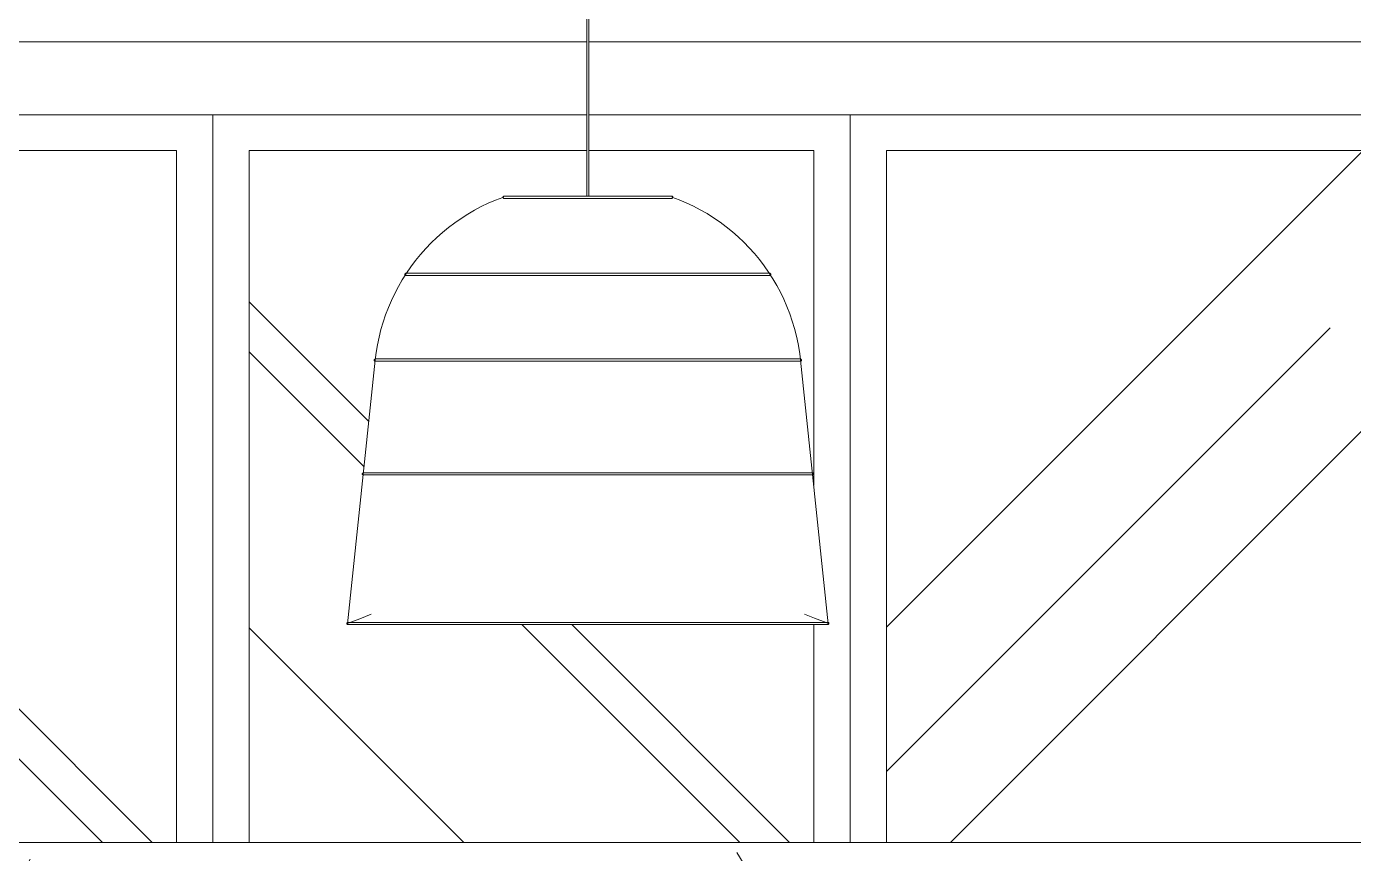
# Model space of a CAD drawing. Header units: millimetres. Extents: x -23755 to 62003, y -3000 to 6760.
# Drawn here: x 7153 to 8974, y 1285 to 2420 of the extents above; entities that cross this region are included whole.
import ezdxf

# ---------------------------------------------------------------- set-up
doc = ezdxf.new("R2010")
doc.units = ezdxf.units.MM
for name, color, linetype, lineweight in [('A-DOOR', 31, 'Continuous', 9), ('E-LITE-EQPM', 33, 'Continuous', 9), ('Q-CASE', 31, 'Continuous', 9)]:
    doc.layers.add(name, color=color, linetype=linetype, lineweight=lineweight)

# ---------------------------------------------------------------- blocks, each defined once
blk = doc.blocks.new('Porta correr 4 folhas - 350 x 210-3791413-B')
at = {"layer": 'A-DOOR'}
h = blk.add_hatch(dxfattribs=at)
h.set_pattern_fill('FP_13', color=256, style=0, pattern_type=2)
h.set_pattern_definition([(135, (-6127.1, 200), (-969.87, 2586.3), [17145, -2286, 5715, -1143]), (135, (-7647.3, 771.5), (1883.2, 266.7), [3429, -377.2, 6858, -857.25]), (135, (-6698.6, 1171.55), (-3661.25, 4744.27), [9144, -1600.2, 4572, -1143])])
h.paths.add_polyline_path([(-5739.6, 1300), (-5739.6, 2250), (-6514.6, 2250), (-6514.6, 1300), (-5934.4, 1300)])
h = blk.add_hatch(dxfattribs=at)
h.set_pattern_fill('FP_12', color=256, style=0, pattern_type=2)
h.set_pattern_definition([(135, (-5252.1, 200), (-969.87, 2586.3), [17145, -2286, 5715, -1143]), (135, (-6772.3, 771.5), (1883.2, 266.7), [3429, -377.2, 6858, -857.25]), (135, (-5823.6, 1171.55), (-3661.25, 4744.27), [9144, -1600.2, 4572, -1143])])
h.paths.add_polyline_path([(-5248.6, 2187.2), (-5248.6, 2187.2), (-5248.6, 2188.9)])
h.paths.add_polyline_path([(-5580.2, 1300), (-4864.6, 1300), (-4864.6, 1599.3), (-4884.1, 1599.4), (-4902.8, 1599.4), (-4920.4, 1599.4), (-4957.3, 1599.2), (-5174.7, 1599.2), (-5504.1, 1599.7), (-5504.8, 1599.9), (-5505.6, 1600.7), (-5504.4, 1602.2), (-5483.4, 1805), (-5484.4, 1806), (-5482.8, 1807.5), (-5466.9, 1961.1), (-5468, 1962.2), (-5466.5, 1963), (-5466.3, 1963.4), (-5455.9, 2013), (-5436.8, 2059), (-5424.5, 2078.7), (-5425.7, 2079.9), (-5424.2, 2080.8), (-5423.7, 2081.1), (-5423.1, 2081.1), (-5422.3, 2081.4), (-5410, 2100.2), (-5374.4, 2137), (-5333.5, 2165.8), (-5291, 2186), (-5289.5, 2187.1), (-5281, 2187.1), (-5176.1, 2187.2), (-5176.1, 2250), (-5639.6, 2250), (-5639.6, 1300)])
h.paths.add_polyline_path([(-5059.4, 2187.2), (-5059.7, 2186.2), (-5059.4, 2187.1)])
h.paths.add_polyline_path([(-4865.9, 1807.4), (-4866.3, 1806), (-4865.9, 1806.8)])
h.paths.add_polyline_path([(-4864.6, 1790.3), (-4864.6, 2250), (-5173.1, 2250), (-5173.1, 2187.1), (-5070.5, 2187.1), (-5059.3, 2187.1), (-5057.7, 2185.2), (-5013, 2164.4), (-4972.6, 2135.2), (-4938.3, 2099), (-4926.3, 2081.4), (-4925.6, 2081.1), (-4924.5, 2081), (-4924.6, 2079.2), (-4924.5, 2078.9), (-4925.1, 2078.7), (-4910.8, 2055.9), (-4892.5, 2010.8), (-4882.4, 1963.3), (-4882.3, 1963.2), (-4881.5, 1961.9), (-4882.5, 1960.7), (-4865.9, 1807.4), (-4864.8, 1806), (-4866.1, 1804.5), (-4864.8, 1792.3)])
h.paths.add_polyline_path([(-5424.3, 2078.5), (-5424.2, 2079.3), (-5424.3, 2078.7)])
h = blk.add_hatch(dxfattribs=at)
h.set_pattern_fill('FP_14', color=256, style=0, pattern_type=2)
h.set_pattern_definition([(45, (-4377.1, 200), (969.87, 2586.3), [17145, -2286, 5715, -1143]), (45, (-2857, 771.5), (-1883.2, 266.7), [3429, -377.2, 6858, -857.25]), (45, (-3805.6, 1171.55), (3661.25, 4744.27), [9144, -1600.2, 4572, -1143])])
h.paths.add_polyline_path([(-4517.4, 1300), (-3989.6, 1300), (-3989.6, 2250), (-4764.6, 2250), (-4764.6, 1300)])
for p, q in [((-5176.1, 2399), (-6663.6, 2399)), ((-3379.2, 2399), (-5173.2, 2399)), ((-6563.6, 2299), (-5176.1, 2299)), ((-5689.6, 1300), (-5689.6, 2299)), ((-5173.2, 2299), (-3379.2, 2299)), ((-4814.6, 2299), (-4814.6, 1300)), ((-4814.6, 1300), (-4814.6, 2299)), ((-6514.6, 2250), (-5739.6, 2250)), ((-5739.6, 1300), (-5739.6, 2250)), ((-5639.6, 2250), (-5639.6, 1300)), ((-5639.6, 2250), (-5176.1, 2250)), ((-5173.2, 2250), (-4864.6, 2250)), ((-4864.6, 1790.3), (-4864.6, 2250)), ((-4764.6, 2250), (-3989.6, 2250)), ((-4764.6, 2250), (-4764.6, 1300)), ((-4864.6, 1300), (-4864.6, 1599.3))]:
    blk.add_line(p, q, dxfattribs=at)
blk = doc.blocks.new('Blks_Coz_Bancada para Banquetas - Madeira-3512688-B')
at = {"layer": 'Q-CASE'}
h = blk.add_hatch(dxfattribs=at)
h.set_pattern_fill('FP_11', color=256, style=0, pattern_type=2)
h.set_pattern_definition([(0, (-627.43, 2115.08), (406.4, 101.6), [16.764, -288.036, 16.764, -288.036, -1625.6]), (0, (-627.43, 2115.08), (406.4, 101.6), [-609.6, 16.764, -592.836, 16.764, -288.036, -711.2]), (0, (-627.43, 2115.08), (406.4, 101.6), [-1524, 16.764, -186.436, 16.764, -491.236]), (120, (-475.03, 2165.88), (-291.1882, 301.1527), [16.764, -288.036, 16.764, -288.036, -1625.6]), (120, (-475.03, 2165.88), (-291.1882, 301.1527), [-609.6, 16.764, -592.836, 16.764, -288.036, -711.2]), (120, (-475.03, 2165.88), (-291.1882, 301.1527), [-1524, 16.764, -186.436, 16.764, -491.236]), (240, (-424.23, 2369.08), (-115.2118, -402.7527), [16.764, -288.036, 16.764, -288.036, -1625.6]), (240, (-424.23, 2369.08), (-115.2118, -402.7527), [-609.6, 16.764, -592.836, 16.764, -288.036, -711.2]), (240, (-424.23, 2369.08), (-115.2118, -402.7527), [-1524, 16.764, -186.436, 16.764, -491.236])])
h.paths.add_polyline_path([(-7042.4, 1260), (-7042.4, 1300), (-7064.6, 1300), (-7064.6, 1260), (-7054.6, 1260)])
h.paths.add_polyline_path([(-3564.6, 1260), (-3564.6, 1300), (-7006.8, 1299.4), (-7006.8, 1260), (-3808.9, 1260)])
at = {"layer": 'Q-CASE', "color": 55}
blk.add_line((-7006.8, 1300), (-3564.6, 1300), dxfattribs=at)
blk = doc.blocks.new('Blks_Ilum CB2_Pendente Nassa Basket - Único-3572160-B')
at = {"layer": 'E-LITE-EQPM'}
for p, q in [((-5176.1, 5135.7), (-5176.1, 2187.1)), ((-5173.1, 2187.1), (-5173.1, 5136.9)), ((-5272, 2187.2), (-5270.2, 2187.2)), ((-5466.6, 1962), (-5504.6, 1600)), ((-4844.6, 1600), (-4882.7, 1962)), ((-5504.6, 1600), (-5504.5, 1600)), ((-4845.4, 1600), (-4844.7, 1600))]:
    blk.add_line(p, q, dxfattribs=at)
at = {"layer": 'E-LITE-EQPM', "flags": 128}
for points in [[(-5291.3, 2185.7), (-5291.3, 2185.7), (-5291.3, 2185.8), (-5291.3, 2185.8), (-5291.3, 2185.9), (-5291.3, 2186), (-5291.3, 2186), (-5291.3, 2186.1), (-5291.3, 2186.1), (-5291.2, 2186.2), (-5291.2, 2186.2), (-5291.2, 2186.3), (-5291.2, 2186.4), (-5291.1, 2186.4), (-5291.1, 2186.5), (-5291.1, 2186.5), (-5291, 2186.6), (-5291, 2186.6), (-5291, 2186.6), (-5290.9, 2186.7), (-5290.9, 2186.7), (-5290.8, 2186.8), (-5290.8, 2186.8), (-5290.7, 2186.9), (-5290.7, 2186.9), (-5290.6, 2186.9), (-5290.6, 2187), (-5290.5, 2187), (-5290.5, 2187), (-5290.4, 2187), (-5290.4, 2187.1), (-5290.3, 2187.1), (-5290.3, 2187.1), (-5290.2, 2187.1), (-5290.1, 2187.1), (-5290.1, 2187.1), (-5290, 2187.1), (-5290, 2187.2), (-5289.9, 2187.2), (-5289.8, 2187.2), (-5289.8, 2187.2)], [(-5289.8, 2187.2), (-5289.7, 2187.2), (-5289.5, 2187.2), (-5289, 2187.2), (-5288.4, 2187.2), (-5287.5, 2187.2), (-5286.5, 2187.2), (-5285.3, 2187.2)], [(-5059.4, 2187.2), (-5059.5, 2187.2), (-5059.8, 2187.2), (-5060.2, 2187.2), (-5060.9, 2187.2), (-5061.7, 2187.2), (-5062.7, 2187.2), (-5063.9, 2187.2), (-5065.3, 2187.2), (-5066.8, 2187.2), (-5068.5, 2187.2), (-5070.4, 2187.2), (-5072.4, 2187.2), (-5074.6, 2187.2), (-5077, 2187.2), (-5079.5, 2187.2), (-5082.2, 2187.2), (-5085, 2187.2), (-5088, 2187.2), (-5091.1, 2187.2), (-5094.4, 2187.2), (-5097.7, 2187.2), (-5101.2, 2187.2), (-5104.8, 2187.2), (-5108.5, 2187.2), (-5112.4, 2187.2), (-5116.3, 2187.2), (-5120.3, 2187.2), (-5124.4, 2187.2), (-5128.6, 2187.2), (-5132.9, 2187.2), (-5137.2, 2187.2), (-5141.6, 2187.2), (-5146, 2187.2), (-5150.5, 2187.2), (-5155, 2187.2), (-5159.6, 2187.2), (-5164.2, 2187.2), (-5168.8, 2187.2), (-5173.4, 2187.2), (-5178, 2187.2), (-5182.6, 2187.2), (-5187.2, 2187.2), (-5191.7, 2187.2), (-5196.3, 2187.2), (-5200.8, 2187.2), (-5205.3, 2187.2), (-5209.7, 2187.2), (-5214, 2187.2), (-5218.3, 2187.2), (-5222.6, 2187.2), (-5226.7, 2187.2), (-5230.8, 2187.2), (-5234.8, 2187.2), (-5238.6, 2187.2), (-5242.4, 2187.2), (-5246.1, 2187.2), (-5249.6, 2187.2), (-5253.1, 2187.2), (-5256.4, 2187.2), (-5259.6, 2187.2), (-5262.6, 2187.2), (-5265.5, 2187.2), (-5268.3, 2187.2), (-5270.9, 2187.2), (-5273.3, 2187.2), (-5275.6, 2187.2), (-5277.8, 2187.2), (-5279.7, 2187.2), (-5281.5, 2187.2), (-5283.2, 2187.2), (-5284.6, 2187.2), (-5285.9, 2187.2), (-5287, 2187.2), (-5287.9, 2187.2), (-5288.7, 2187.2), (-5289.2, 2187.2), (-5289.6, 2187.2), (-5289.8, 2187.2), (-5289.8, 2187.2)], [(-5269.7, 2187.2), (-5267, 2187.2), (-5264.2, 2187.2), (-5261.3, 2187.2)], [(-5248.6, 2187.2), (-5248, 2187.2), (-5244.4, 2187.2), (-5240.7, 2187.2), (-5236.9, 2187.2), (-5234, 2187.2)], [(-5183.2, 2187.2), (-5180.5, 2187.2), (-5176.1, 2187.2)], [(-5173.2, 2187.2), (-5171.3, 2187.2), (-5166.7, 2187.2), (-5165.5, 2187.2)], [(-5063.9, 2187.2), (-5063.3, 2187.2), (-5062.2, 2187.2), (-5061.3, 2187.2), (-5060.6, 2187.2), (-5060, 2187.2), (-5059.6, 2187.2), (-5059.4, 2187.2), (-5059.4, 2187.2)], [(-5059.4, 2187.2), (-5059.4, 2187.2), (-5059.3, 2187.2), (-5059.2, 2187.2), (-5059.2, 2187.1), (-5059.1, 2187.1), (-5059.1, 2187.1), (-5059, 2187.1), (-5058.9, 2187.1), (-5058.9, 2187.1), (-5058.8, 2187), (-5058.8, 2187), (-5058.7, 2187), (-5058.7, 2187), (-5058.6, 2186.9), (-5058.6, 2186.9), (-5058.5, 2186.9), (-5058.5, 2186.8), (-5058.4, 2186.8), (-5058.4, 2186.7), (-5058.3, 2186.7), (-5058.3, 2186.7), (-5058.3, 2186.6), (-5058.2, 2186.6), (-5058.2, 2186.5), (-5058.1, 2186.5), (-5058.1, 2186.4), (-5058.1, 2186.4), (-5058.1, 2186.3), (-5058, 2186.3), (-5058, 2186.2), (-5058, 2186.1), (-5058, 2186.1), (-5058, 2186), (-5057.9, 2186), (-5057.9, 2185.9), (-5057.9, 2185.9), (-5057.9, 2185.8), (-5057.9, 2185.7), (-5057.9, 2185.7), (-5057.9, 2185.7)], [(-5466.6, 1962), (-5465.2, 1972.6), (-5463.5, 1983.2), (-5461.3, 1993.6), (-5458.7, 2004), (-5455.7, 2014.2), (-5452.3, 2024.4), (-5448.5, 2034.4), (-5444.3, 2044.2), (-5439.7, 2053.8), (-5434.7, 2063.3), (-5429.4, 2072.5), (-5423.6, 2081.6), (-5417.6, 2090.4), (-5411.1, 2098.9), (-5404.4, 2107.2), (-5397.3, 2115.2), (-5389.9, 2122.9), (-5382.2, 2130.3), (-5374.2, 2137.4), (-5365.9, 2144.2), (-5357.4, 2150.6), (-5348.6, 2156.7), (-5339.6, 2162.4), (-5330.4, 2167.8), (-5320.9, 2172.8), (-5311.3, 2177.4), (-5301.4, 2181.6), (-5291.5, 2185.4), (-5289.9, 2186)], [(-5289.8, 2184.2), (-5289.9, 2184.2), (-5289.9, 2184.2), (-5290, 2184.2), (-5290.1, 2184.2), (-5290.1, 2184.2), (-5290.2, 2184.2), (-5290.2, 2184.2), (-5290.3, 2184.2), (-5290.4, 2184.3), (-5290.4, 2184.3), (-5290.5, 2184.3), (-5290.5, 2184.3), (-5290.6, 2184.4), (-5290.6, 2184.4), (-5290.7, 2184.4), (-5290.7, 2184.5), (-5290.8, 2184.5), (-5290.8, 2184.5), (-5290.9, 2184.6), (-5290.9, 2184.6), (-5290.9, 2184.7), (-5291, 2184.7), (-5291, 2184.8), (-5291.1, 2184.8), (-5291.1, 2184.9), (-5291.1, 2184.9), (-5291.2, 2185), (-5291.2, 2185), (-5291.2, 2185.1), (-5291.2, 2185.1), (-5291.2, 2185.2), (-5291.3, 2185.2), (-5291.3, 2185.3), (-5291.3, 2185.3), (-5291.3, 2185.4), (-5291.3, 2185.5), (-5291.3, 2185.5), (-5291.3, 2185.6), (-5291.3, 2185.6), (-5291.3, 2185.7)], [(-5288.7, 2184.2), (-5289.2, 2184.2), (-5289.6, 2184.2), (-5289.8, 2184.2), (-5289.8, 2184.2)], [(-5289.8, 2184.2), (-5289.7, 2184.2), (-5289.5, 2184.2), (-5289, 2184.2), (-5288.4, 2184.2), (-5287.5, 2184.2), (-5286.5, 2184.2), (-5285.3, 2184.2), (-5284, 2184.2), (-5282.4, 2184.2), (-5280.7, 2184.2), (-5278.9, 2184.2), (-5276.8, 2184.2), (-5274.6, 2184.2), (-5272.2, 2184.2), (-5269.7, 2184.2), (-5267, 2184.2), (-5264.2, 2184.2), (-5261.2, 2184.2), (-5258.1, 2184.2), (-5254.9, 2184.2), (-5251.5, 2184.2), (-5248, 2184.2), (-5244.4, 2184.2), (-5240.7, 2184.2), (-5236.9, 2184.2), (-5232.9, 2184.2), (-5228.9, 2184.2), (-5224.8, 2184.2), (-5220.6, 2184.2), (-5216.4, 2184.2), (-5212, 2184.2), (-5207.7, 2184.2), (-5203.2, 2184.2), (-5198.7, 2184.2), (-5194.2, 2184.2), (-5189.6, 2184.2), (-5185.1, 2184.2), (-5180.5, 2184.2), (-5175.9, 2184.2), (-5171.3, 2184.2), (-5166.7, 2184.2), (-5162.1, 2184.2), (-5157.5, 2184.2), (-5153, 2184.2), (-5148.4, 2184.2), (-5144, 2184.2), (-5139.6, 2184.2), (-5135.2, 2184.2), (-5130.9, 2184.2), (-5126.7, 2184.2), (-5122.5, 2184.2), (-5118.5, 2184.2), (-5114.5, 2184.2), (-5110.6, 2184.2), (-5106.8, 2184.2), (-5103.1, 2184.2), (-5099.6, 2184.2), (-5096.2, 2184.2), (-5092.8, 2184.2), (-5089.7, 2184.2), (-5086.6, 2184.2), (-5083.7, 2184.2), (-5081, 2184.2), (-5078.4, 2184.2), (-5075.9, 2184.2), (-5073.6, 2184.2), (-5071.5, 2184.2), (-5069.5, 2184.2), (-5067.7, 2184.2), (-5066.1, 2184.2), (-5064.6, 2184.2), (-5063.3, 2184.2), (-5062.2, 2184.2), (-5061.3, 2184.2), (-5060.6, 2184.2), (-5060, 2184.2), (-5059.6, 2184.2), (-5059.4, 2184.2), (-5059.4, 2184.2)], [(-5059.4, 2184.2), (-5059.5, 2184.2), (-5059.8, 2184.2), (-5060.2, 2184.2), (-5060.9, 2184.2)], [(-5057.9, 2185.7), (-5057.9, 2185.6), (-5057.9, 2185.5), (-5057.9, 2185.5), (-5057.9, 2185.4), (-5057.9, 2185.4), (-5058, 2185.3), (-5058, 2185.2), (-5058, 2185.2), (-5058, 2185.1), (-5058, 2185.1), (-5058.1, 2185), (-5058.1, 2185), (-5058.1, 2184.9), (-5058.1, 2184.9), (-5058.2, 2184.8), (-5058.2, 2184.8), (-5058.2, 2184.7), (-5058.3, 2184.7), (-5058.3, 2184.6), (-5058.4, 2184.6), (-5058.4, 2184.5), (-5058.5, 2184.5), (-5058.5, 2184.5), (-5058.6, 2184.4), (-5058.6, 2184.4), (-5058.7, 2184.4), (-5058.7, 2184.3), (-5058.8, 2184.3), (-5058.8, 2184.3), (-5058.9, 2184.3), (-5058.9, 2184.2), (-5059, 2184.2), (-5059, 2184.2), (-5059.1, 2184.2), (-5059.2, 2184.2), (-5059.2, 2184.2), (-5059.3, 2184.2), (-5059.3, 2184.2), (-5059.4, 2184.2), (-5059.4, 2184.2)], [(-5059.3, 2186), (-5049.3, 2182.2), (-5039.5, 2178.1), (-5029.8, 2173.5), (-5020.3, 2168.6), (-5011, 2163.3), (-5002, 2157.6), (-4993.2, 2151.6), (-4984.6, 2145.2), (-4976.3, 2138.4), (-4968.2, 2131.4), (-4960.5, 2124), (-4953, 2116.4), (-4945.9, 2108.4), (-4939.1, 2100.2), (-4932.6, 2091.7), (-4926.5, 2082.9), (-4920.7, 2073.9), (-4915.3, 2064.7), (-4910.3, 2055.3), (-4905.6, 2045.7), (-4901.3, 2035.9), (-4897.5, 2025.9), (-4894, 2015.8), (-4890.9, 2005.6), (-4888.3, 1995.2), (-4886.1, 1984.7), (-4884.2, 1974.2), (-4882.8, 1963.6), (-4882.7, 1962)], [(-5425.7, 2079.9), (-5425.7, 2080), (-5425.7, 2080.1), (-5425.7, 2080.1), (-5425.7, 2080.2), (-5425.7, 2080.2), (-5425.7, 2080.3), (-5425.7, 2080.4), (-5425.7, 2080.4), (-5425.6, 2080.5), (-5425.6, 2080.5), (-5425.6, 2080.6), (-5425.6, 2080.6), (-5425.5, 2080.7), (-5425.5, 2080.7), (-5425.5, 2080.8), (-5425.4, 2080.8), (-5425.4, 2080.9), (-5425.4, 2080.9), (-5425.3, 2081), (-5425.3, 2081), (-5425.2, 2081.1), (-5425.2, 2081.1), (-5425.2, 2081.1), (-5425.1, 2081.2), (-5425.1, 2081.2), (-5425, 2081.2), (-5425, 2081.3), (-5424.9, 2081.3), (-5424.8, 2081.3), (-5424.8, 2081.3), (-5424.7, 2081.4), (-5424.7, 2081.4), (-5424.6, 2081.4), (-5424.6, 2081.4), (-5424.5, 2081.4), (-5424.4, 2081.4), (-5424.4, 2081.4), (-5424.3, 2081.4), (-5424.3, 2081.4), (-5424.2, 2081.4)], [(-5424.2, 2078.4), (-5424.3, 2078.5), (-5424.4, 2078.5), (-5424.4, 2078.5), (-5424.5, 2078.5), (-5424.5, 2078.5), (-5424.6, 2078.5), (-5424.7, 2078.5), (-5424.7, 2078.5), (-5424.8, 2078.5), (-5424.8, 2078.6), (-5424.9, 2078.6), (-5424.9, 2078.6), (-5425, 2078.6), (-5425, 2078.7), (-5425.1, 2078.7), (-5425.1, 2078.7), (-5425.2, 2078.8), (-5425.2, 2078.8), (-5425.3, 2078.9), (-5425.3, 2078.9), (-5425.4, 2078.9), (-5425.4, 2079), (-5425.4, 2079), (-5425.5, 2079.1), (-5425.5, 2079.1), (-5425.5, 2079.2), (-5425.6, 2079.2), (-5425.6, 2079.3), (-5425.6, 2079.4), (-5425.6, 2079.4), (-5425.7, 2079.5), (-5425.7, 2079.5), (-5425.7, 2079.6), (-5425.7, 2079.6), (-5425.7, 2079.7), (-5425.7, 2079.8), (-5425.7, 2079.8), (-5425.7, 2079.9), (-5425.7, 2079.9), (-5425.7, 2079.9)], [(-5424.2, 2081.4), (-5424, 2081.4), (-5423.4, 2081.4), (-5422.5, 2081.4), (-5421.7, 2081.4)], [(-4925, 2081.4), (-4925.2, 2081.4), (-4925.8, 2081.4), (-4926.8, 2081.4), (-4928.2, 2081.4), (-4930, 2081.4), (-4932.1, 2081.4), (-4934.7, 2081.4), (-4937.7, 2081.4), (-4941, 2081.4), (-4944.7, 2081.4), (-4948.8, 2081.4), (-4953.2, 2081.4), (-4958, 2081.4), (-4963.1, 2081.4), (-4968.6, 2081.4), (-4974.4, 2081.4), (-4980.5, 2081.4), (-4987, 2081.4), (-4993.7, 2081.4), (-5000.7, 2081.4), (-5008, 2081.4), (-5015.6, 2081.4), (-5023.4, 2081.4), (-5031.5, 2081.4), (-5039.7, 2081.4), (-5048.3, 2081.4), (-5057, 2081.4), (-5065.9, 2081.4), (-5074.9, 2081.4), (-5084.2, 2081.4), (-5093.5, 2081.4), (-5103, 2081.4), (-5112.7, 2081.4), (-5122.4, 2081.4), (-5132.2, 2081.4), (-5142.1, 2081.4), (-5152, 2081.4), (-5161.9, 2081.4), (-5171.9, 2081.4), (-5181.9, 2081.4), (-5191.9, 2081.4), (-5201.8, 2081.4), (-5211.7, 2081.4), (-5221.6, 2081.4), (-5231.3, 2081.4), (-5241, 2081.4), (-5250.6, 2081.4), (-5260, 2081.4), (-5269.3, 2081.4), (-5278.5, 2081.4), (-5287.5, 2081.4), (-5296.3, 2081.4), (-5304.9, 2081.4), (-5313.3, 2081.4), (-5321.5, 2081.4), (-5329.5, 2081.4), (-5337.2, 2081.4), (-5344.6, 2081.4), (-5351.8, 2081.4), (-5358.7, 2081.4), (-5365.3, 2081.4), (-5371.6, 2081.4), (-5377.6, 2081.4), (-5383.2, 2081.4), (-5388.5, 2081.4), (-5393.5, 2081.4), (-5398.1, 2081.4), (-5402.4, 2081.4), (-5406.3, 2081.4), (-5409.8, 2081.4), (-5413, 2081.4), (-5415.8, 2081.4), (-5418.1, 2081.4), (-5420.1, 2081.4), (-5421.7, 2081.4), (-5423, 2081.4), (-5423.8, 2081.4), (-5424.2, 2081.4), (-5424.2, 2081.4)], [(-5423, 2078.4), (-5423.8, 2078.4), (-5424.2, 2078.4), (-5424.2, 2078.4)], [(-5424.2, 2078.4), (-5424, 2078.4), (-5423.4, 2078.4), (-5422.5, 2078.4), (-5421.1, 2078.4), (-5419.3, 2078.4), (-5417.1, 2078.4), (-5414.5, 2078.4), (-5411.6, 2078.4), (-5408.2, 2078.4), (-5404.5, 2078.4), (-5400.5, 2078.4), (-5396, 2078.4), (-5391.3, 2078.4), (-5386.1, 2078.4), (-5380.6, 2078.4), (-5374.8, 2078.4), (-5368.7, 2078.4), (-5362.3, 2078.4), (-5355.6, 2078.4), (-5348.5, 2078.4), (-5341.2, 2078.4), (-5333.7, 2078.4), (-5325.8, 2078.4), (-5317.8, 2078.4), (-5309.5, 2078.4), (-5301, 2078.4), (-5292.3, 2078.4), (-5283.4, 2078.4), (-5274.3, 2078.4), (-5265.1, 2078.4), (-5255.7, 2078.4), (-5246.2, 2078.4), (-5236.6, 2078.4), (-5226.9, 2078.4), (-5217, 2078.4), (-5207.2, 2078.4), (-5197.3, 2078.4), (-5187.3, 2078.4), (-5177.3, 2078.4), (-5167.3, 2078.4), (-5157.4, 2078.4), (-5147.4, 2078.4), (-5137.5, 2078.4), (-5127.7, 2078.4), (-5117.9, 2078.4), (-5108.2, 2078.4), (-5098.7, 2078.4), (-5089.2, 2078.4), (-5079.9, 2078.4), (-5070.7, 2078.4), (-5061.7, 2078.4), (-5052.9, 2078.4), (-5044.3, 2078.4), (-5035.9, 2078.4), (-5027.7, 2078.4), (-5019.8, 2078.4), (-5012.1, 2078.4), (-5004.6, 2078.4), (-4997.4, 2078.4), (-4990.5, 2078.4), (-4984, 2078.4), (-4977.7, 2078.4), (-4971.7, 2078.4), (-4966, 2078.4), (-4960.7, 2078.4), (-4955.7, 2078.4), (-4951.1, 2078.4), (-4946.9, 2078.4), (-4942.9, 2078.4), (-4939.4, 2078.4), (-4936.3, 2078.4), (-4933.5, 2078.4), (-4931.1, 2078.4), (-4929.1, 2078.4), (-4927.5, 2078.4), (-4926.3, 2078.4), (-4925.5, 2078.4), (-4925.1, 2078.4), (-4925, 2078.4)], [(-4927.5, 2081.4), (-4926.3, 2081.4), (-4925.5, 2081.4), (-4925.1, 2081.4), (-4925, 2081.4)], [(-4925, 2078.4), (-4925.2, 2078.4), (-4925.8, 2078.4), (-4926.8, 2078.4)], [(-4925, 2081.4), (-4924.9, 2081.4), (-4924.9, 2081.4), (-4924.8, 2081.4), (-4924.8, 2081.4), (-4924.7, 2081.4), (-4924.6, 2081.4), (-4924.6, 2081.4), (-4924.5, 2081.4), (-4924.5, 2081.4), (-4924.4, 2081.3), (-4924.4, 2081.3), (-4924.3, 2081.3), (-4924.2, 2081.3), (-4924.2, 2081.2), (-4924.1, 2081.2), (-4924.1, 2081.2), (-4924.1, 2081.1), (-4924, 2081.1), (-4924, 2081), (-4923.9, 2081), (-4923.9, 2081), (-4923.8, 2080.9), (-4923.8, 2080.9), (-4923.8, 2080.8), (-4923.7, 2080.8), (-4923.7, 2080.7), (-4923.7, 2080.7), (-4923.6, 2080.6), (-4923.6, 2080.5), (-4923.6, 2080.5), (-4923.6, 2080.4), (-4923.6, 2080.4), (-4923.5, 2080.3), (-4923.5, 2080.3), (-4923.5, 2080.2), (-4923.5, 2080.1), (-4923.5, 2080.1), (-4923.5, 2080), (-4923.5, 2080), (-4923.5, 2079.9)], [(-4923.5, 2079.9), (-4923.5, 2079.9), (-4923.5, 2079.8), (-4923.5, 2079.8), (-4923.5, 2079.7), (-4923.5, 2079.7), (-4923.5, 2079.6), (-4923.6, 2079.5), (-4923.6, 2079.5), (-4923.6, 2079.4), (-4923.6, 2079.4), (-4923.6, 2079.3), (-4923.7, 2079.3), (-4923.7, 2079.2), (-4923.7, 2079.2), (-4923.8, 2079.1), (-4923.8, 2079.1), (-4923.8, 2079), (-4923.9, 2079), (-4923.9, 2078.9), (-4923.9, 2078.9), (-4924, 2078.8), (-4924, 2078.8), (-4924.1, 2078.8), (-4924.1, 2078.7), (-4924.2, 2078.7), (-4924.2, 2078.7), (-4924.3, 2078.6), (-4924.3, 2078.6), (-4924.4, 2078.6), (-4924.5, 2078.6), (-4924.5, 2078.5), (-4924.6, 2078.5), (-4924.6, 2078.5), (-4924.7, 2078.5), (-4924.7, 2078.5), (-4924.8, 2078.5), (-4924.9, 2078.5), (-4924.9, 2078.5), (-4925, 2078.4), (-4925, 2078.4)], [(-5468, 1962.2), (-5468, 1962.2), (-5468, 1962.3), (-5468, 1962.4), (-5468, 1962.4), (-5468, 1962.5), (-5468, 1962.5), (-5467.9, 1962.6), (-5467.9, 1962.6), (-5467.9, 1962.7), (-5467.9, 1962.8), (-5467.9, 1962.8), (-5467.8, 1962.9), (-5467.8, 1962.9), (-5467.8, 1963), (-5467.7, 1963), (-5467.7, 1963.1), (-5467.7, 1963.1), (-5467.6, 1963.2), (-5467.6, 1963.2), (-5467.5, 1963.3), (-5467.5, 1963.3), (-5467.5, 1963.3), (-5467.4, 1963.4), (-5467.4, 1963.4), (-5467.3, 1963.4), (-5467.3, 1963.5), (-5467.2, 1963.5), (-5467.1, 1963.5), (-5467.1, 1963.5), (-5467, 1963.6), (-5467, 1963.6), (-5466.9, 1963.6), (-5466.9, 1963.6), (-5466.8, 1963.6), (-5466.8, 1963.7), (-5466.7, 1963.7), (-5466.6, 1963.7), (-5466.6, 1963.7), (-5466.5, 1963.7), (-5466.5, 1963.7)], [(-5466.5, 1960.7), (-5466.6, 1960.7), (-5466.6, 1960.7), (-5466.7, 1960.7), (-5466.7, 1960.7), (-5466.8, 1960.7), (-5466.9, 1960.7), (-5466.9, 1960.7), (-5467, 1960.8), (-5467, 1960.8), (-5467.1, 1960.8), (-5467.1, 1960.8), (-5467.2, 1960.8), (-5467.2, 1960.9), (-5467.3, 1960.9), (-5467.3, 1960.9), (-5467.4, 1961), (-5467.4, 1961), (-5467.5, 1961), (-5467.5, 1961.1), (-5467.6, 1961.1), (-5467.6, 1961.2), (-5467.7, 1961.2), (-5467.7, 1961.3), (-5467.7, 1961.3), (-5467.8, 1961.4), (-5467.8, 1961.4), (-5467.8, 1961.5), (-5467.8, 1961.5), (-5467.9, 1961.6), (-5467.9, 1961.6), (-5467.9, 1961.7), (-5467.9, 1961.7), (-5467.9, 1961.8), (-5468, 1961.9), (-5468, 1961.9), (-5468, 1962), (-5468, 1962), (-5468, 1962.1), (-5468, 1962.2), (-5468, 1962.2)], [(-5466.5, 1963.7), (-5466.3, 1963.7), (-5465.6, 1963.7), (-5464.4, 1963.7)], [(-4882.7, 1963.7), (-4883, 1963.7), (-4883.7, 1963.7), (-4884.8, 1963.7), (-4886.5, 1963.7), (-4888.6, 1963.7), (-4891.1, 1963.7), (-4894.1, 1963.7), (-4897.6, 1963.7), (-4901.5, 1963.7), (-4905.8, 1963.7), (-4910.5, 1963.7), (-4915.7, 1963.7), (-4921.3, 1963.7), (-4927.3, 1963.7), (-4933.7, 1963.7), (-4940.5, 1963.7), (-4947.7, 1963.7), (-4955.2, 1963.7), (-4963.1, 1963.7), (-4971.3, 1963.7), (-4979.8, 1963.7), (-4988.7, 1963.7), (-4997.8, 1963.7), (-5007.2, 1963.7), (-5016.9, 1963.7), (-5026.9, 1963.7), (-5037.1, 1963.7), (-5047.5, 1963.7), (-5058.1, 1963.7), (-5068.9, 1963.7), (-5079.8, 1963.7), (-5090.9, 1963.7), (-5102.2, 1963.7), (-5113.5, 1963.7), (-5125, 1963.7), (-5136.6, 1963.7), (-5148.2, 1963.7), (-5159.8, 1963.7), (-5171.5, 1963.7), (-5183.1, 1963.7), (-5194.8, 1963.7), (-5206.4, 1963.7), (-5218, 1963.7), (-5229.5, 1963.7), (-5240.9, 1963.7), (-5252.2, 1963.7), (-5263.4, 1963.7), (-5274.5, 1963.7), (-5285.4, 1963.7), (-5296.1, 1963.7), (-5306.6, 1963.7), (-5316.9, 1963.7), (-5327, 1963.7), (-5336.8, 1963.7), (-5346.4, 1963.7), (-5355.7, 1963.7), (-5364.7, 1963.7), (-5373.4, 1963.7), (-5381.8, 1963.7), (-5389.8, 1963.7), (-5397.6, 1963.7), (-5404.9, 1963.7), (-5411.9, 1963.7), (-5418.5, 1963.7), (-5424.7, 1963.7), (-5430.5, 1963.7), (-5435.9, 1963.7), (-5440.9, 1963.7), (-5445.5, 1963.7), (-5449.6, 1963.7), (-5453.3, 1963.7), (-5456.6, 1963.7), (-5459.4, 1963.7), (-5461.7, 1963.7), (-5463.6, 1963.7), (-5465, 1963.7), (-5465.9, 1963.7), (-5466.4, 1963.7), (-5466.5, 1963.7)], [(-5465, 1960.7), (-5465.9, 1960.7), (-5466.4, 1960.7), (-5466.5, 1960.7)], [(-5466.5, 1960.7), (-5466.3, 1960.7), (-5465.6, 1960.7), (-5464.4, 1960.7), (-5462.8, 1960.7), (-5460.7, 1960.7), (-5458.1, 1960.7), (-5455.1, 1960.7), (-5451.7, 1960.7), (-5447.8, 1960.7), (-5443.5, 1960.7), (-5438.7, 1960.7), (-5433.5, 1960.7), (-5427.9, 1960.7), (-5421.9, 1960.7), (-5415.5, 1960.7), (-5408.7, 1960.7), (-5401.6, 1960.7), (-5394.1, 1960.7), (-5386.2, 1960.7), (-5378, 1960.7), (-5369.4, 1960.7), (-5360.6, 1960.7), (-5351.4, 1960.7), (-5342, 1960.7), (-5332.3, 1960.7), (-5322.4, 1960.7), (-5312.2, 1960.7), (-5301.8, 1960.7), (-5291.2, 1960.7), (-5280.4, 1960.7), (-5269.4, 1960.7), (-5258.3, 1960.7), (-5247.1, 1960.7), (-5235.7, 1960.7), (-5224.2, 1960.7), (-5212.7, 1960.7), (-5201.1, 1960.7), (-5189.4, 1960.7), (-5177.8, 1960.7), (-5166.1, 1960.7), (-5154.4, 1960.7), (-5142.8, 1960.7), (-5131.2, 1960.7), (-5119.7, 1960.7), (-5108.3, 1960.7), (-5097, 1960.7), (-5085.8, 1960.7), (-5074.8, 1960.7), (-5063.9, 1960.7), (-5053.2, 1960.7), (-5042.6, 1960.7), (-5032.3, 1960.7), (-5022.3, 1960.7), (-5012.4, 1960.7), (-5002.9, 1960.7), (-4993.6, 1960.7), (-4984.5, 1960.7), (-4975.8, 1960.7), (-4967.4, 1960.7), (-4959.4, 1960.7), (-4951.7, 1960.7), (-4944.3, 1960.7), (-4937.3, 1960.7), (-4930.7, 1960.7), (-4924.5, 1960.7), (-4918.7, 1960.7), (-4913.3, 1960.7), (-4908.3, 1960.7), (-4903.7, 1960.7), (-4899.6, 1960.7), (-4895.9, 1960.7), (-4892.7, 1960.7), (-4889.9, 1960.7), (-4887.5, 1960.7), (-4885.7, 1960.7), (-4884.2, 1960.7), (-4883.3, 1960.7), (-4882.8, 1960.7), (-4882.7, 1960.7)], [(-4882.7, 1960.7), (-4883, 1960.7), (-4883.7, 1960.7), (-4884.8, 1960.7)], [(-4884.2, 1963.7), (-4883.3, 1963.7), (-4882.8, 1963.7), (-4882.7, 1963.7)], [(-4882.7, 1963.7), (-4882.7, 1963.7), (-4882.6, 1963.7), (-4882.6, 1963.7), (-4882.5, 1963.7), (-4882.4, 1963.6), (-4882.4, 1963.6), (-4882.3, 1963.6), (-4882.3, 1963.6), (-4882.2, 1963.6), (-4882.2, 1963.6), (-4882.1, 1963.5), (-4882.1, 1963.5), (-4882, 1963.5), (-4881.9, 1963.4), (-4881.9, 1963.4), (-4881.8, 1963.4), (-4881.8, 1963.3), (-4881.8, 1963.3), (-4881.7, 1963.3), (-4881.7, 1963.2), (-4881.6, 1963.2), (-4881.6, 1963.1), (-4881.6, 1963.1), (-4881.5, 1963), (-4881.5, 1963), (-4881.5, 1962.9), (-4881.4, 1962.9), (-4881.4, 1962.8), (-4881.4, 1962.8), (-4881.3, 1962.7), (-4881.3, 1962.7), (-4881.3, 1962.6), (-4881.3, 1962.5), (-4881.3, 1962.5), (-4881.3, 1962.4), (-4881.3, 1962.4), (-4881.3, 1962.3), (-4881.2, 1962.3), (-4881.2, 1962.2), (-4881.2, 1962.2)], [(-4881.2, 1962.2), (-4881.2, 1962.1), (-4881.2, 1962.1), (-4881.3, 1962), (-4881.3, 1961.9), (-4881.3, 1961.9), (-4881.3, 1961.8), (-4881.3, 1961.8), (-4881.3, 1961.7), (-4881.3, 1961.6), (-4881.4, 1961.6), (-4881.4, 1961.5), (-4881.4, 1961.5), (-4881.4, 1961.4), (-4881.5, 1961.4), (-4881.5, 1961.3), (-4881.5, 1961.3), (-4881.6, 1961.2), (-4881.6, 1961.2), (-4881.7, 1961.1), (-4881.7, 1961.1), (-4881.7, 1961.1), (-4881.8, 1961), (-4881.8, 1961), (-4881.9, 1960.9), (-4881.9, 1960.9), (-4882, 1960.9), (-4882, 1960.9), (-4882.1, 1960.8), (-4882.1, 1960.8), (-4882.2, 1960.8), (-4882.3, 1960.8), (-4882.3, 1960.7), (-4882.4, 1960.7), (-4882.4, 1960.7), (-4882.5, 1960.7), (-4882.5, 1960.7), (-4882.6, 1960.7), (-4882.7, 1960.7), (-4882.7, 1960.7), (-4882.7, 1960.7)], [(-5484.4, 1806), (-5484.4, 1806.1), (-5484.4, 1806.2), (-5484.4, 1806.2), (-5484.4, 1806.3), (-5484.4, 1806.3), (-5484.4, 1806.4), (-5484.3, 1806.4), (-5484.3, 1806.5), (-5484.3, 1806.6), (-5484.3, 1806.6), (-5484.3, 1806.7), (-5484.2, 1806.7), (-5484.2, 1806.8), (-5484.2, 1806.8), (-5484.1, 1806.9), (-5484.1, 1806.9), (-5484.1, 1807), (-5484, 1807), (-5484, 1807.1), (-5484, 1807.1), (-5483.9, 1807.2), (-5483.9, 1807.2), (-5483.8, 1807.2), (-5483.8, 1807.3), (-5483.7, 1807.3), (-5483.7, 1807.3), (-5483.6, 1807.4), (-5483.6, 1807.4), (-5483.5, 1807.4), (-5483.5, 1807.4), (-5483.4, 1807.5), (-5483.3, 1807.5), (-5483.3, 1807.5), (-5483.2, 1807.5), (-5483.2, 1807.5), (-5483.1, 1807.5), (-5483, 1807.5), (-5483, 1807.5), (-5482.9, 1807.5), (-5482.9, 1807.5)], [(-5482.9, 1804.5), (-5483, 1804.5), (-5483, 1804.5), (-5483.1, 1804.5), (-5483.1, 1804.6), (-5483.2, 1804.6), (-5483.3, 1804.6), (-5483.3, 1804.6), (-5483.4, 1804.6), (-5483.4, 1804.6), (-5483.5, 1804.7), (-5483.5, 1804.7), (-5483.6, 1804.7), (-5483.7, 1804.7), (-5483.7, 1804.8), (-5483.8, 1804.8), (-5483.8, 1804.8), (-5483.8, 1804.9), (-5483.9, 1804.9), (-5483.9, 1804.9), (-5484, 1805), (-5484, 1805), (-5484.1, 1805.1), (-5484.1, 1805.1), (-5484.1, 1805.2), (-5484.2, 1805.2), (-5484.2, 1805.3), (-5484.2, 1805.3), (-5484.3, 1805.4), (-5484.3, 1805.4), (-5484.3, 1805.5), (-5484.3, 1805.5), (-5484.3, 1805.6), (-5484.4, 1805.7), (-5484.4, 1805.7), (-5484.4, 1805.8), (-5484.4, 1805.8), (-5484.4, 1805.9), (-5484.4, 1806), (-5484.4, 1806), (-5484.4, 1806)], [(-5482.9, 1807.5), (-5482.7, 1807.5), (-5481.9, 1807.5), (-5480.7, 1807.5)], [(-4866.3, 1807.5), (-4866.6, 1807.5), (-4867.3, 1807.5), (-4868.6, 1807.5), (-4870.3, 1807.5), (-4872.5, 1807.5), (-4875.2, 1807.5), (-4878.3, 1807.5), (-4882, 1807.5), (-4886.1, 1807.5), (-4890.7, 1807.5), (-4895.7, 1807.5), (-4901.2, 1807.5), (-4907.1, 1807.5), (-4913.4, 1807.5), (-4920.2, 1807.5), (-4927.3, 1807.5), (-4934.9, 1807.5), (-4942.8, 1807.5), (-4951.2, 1807.5), (-4959.8, 1807.5), (-4968.9, 1807.5), (-4978.2, 1807.5), (-4987.9, 1807.5), (-4997.8, 1807.5), (-5008.1, 1807.5), (-5018.6, 1807.5), (-5029.3, 1807.5), (-5040.3, 1807.5), (-5051.5, 1807.5), (-5062.9, 1807.5), (-5074.5, 1807.5), (-5086.2, 1807.5), (-5098.1, 1807.5), (-5110.1, 1807.5), (-5122.2, 1807.5), (-5134.4, 1807.5), (-5146.7, 1807.5), (-5159, 1807.5), (-5171.3, 1807.5), (-5183.6, 1807.5), (-5195.9, 1807.5), (-5208.2, 1807.5), (-5220.4, 1807.5), (-5232.6, 1807.5), (-5244.7, 1807.5), (-5256.6, 1807.5), (-5268.4, 1807.5), (-5280.1, 1807.5), (-5291.6, 1807.5), (-5302.9, 1807.5), (-5314, 1807.5), (-5324.9, 1807.5), (-5335.5, 1807.5), (-5345.9, 1807.5), (-5356, 1807.5), (-5365.9, 1807.5), (-5375.4, 1807.5), (-5384.6, 1807.5), (-5393.4, 1807.5), (-5401.9, 1807.5), (-5410.1, 1807.5), (-5417.9, 1807.5), (-5425.2, 1807.5), (-5432.2, 1807.5), (-5438.8, 1807.5), (-5444.9, 1807.5), (-5450.6, 1807.5), (-5455.9, 1807.5), (-5460.7, 1807.5), (-5465.1, 1807.5), (-5469, 1807.5), (-5472.4, 1807.5), (-5475.4, 1807.5), (-5477.8, 1807.5), (-5479.8, 1807.5), (-5481.3, 1807.5), (-5482.3, 1807.5), (-5482.8, 1807.5), (-5482.9, 1807.5)], [(-5481.3, 1804.5), (-5482.3, 1804.5), (-5482.8, 1804.5), (-5482.9, 1804.5)], [(-5482.9, 1804.5), (-5482.7, 1804.5), (-5481.9, 1804.5), (-5480.7, 1804.5), (-5479, 1804.5), (-5476.8, 1804.5), (-5474.1, 1804.5), (-5470.9, 1804.5), (-5467.3, 1804.5), (-5463.1, 1804.5), (-5458.6, 1804.5), (-5453.5, 1804.5), (-5448.1, 1804.5), (-5442.2, 1804.5), (-5435.8, 1804.5), (-5429.1, 1804.5), (-5421.9, 1804.5), (-5414.3, 1804.5), (-5406.4, 1804.5), (-5398.1, 1804.5), (-5389.4, 1804.5), (-5380.4, 1804.5), (-5371, 1804.5), (-5361.4, 1804.5), (-5351.4, 1804.5), (-5341.2, 1804.5), (-5330.7, 1804.5), (-5319.9, 1804.5), (-5308.9, 1804.5), (-5297.7, 1804.5), (-5286.3, 1804.5), (-5274.8, 1804.5), (-5263, 1804.5), (-5251.1, 1804.5), (-5239.1, 1804.5), (-5227, 1804.5), (-5214.8, 1804.5), (-5202.6, 1804.5), (-5190.3, 1804.5), (-5177.9, 1804.5), (-5165.6, 1804.5), (-5153.3, 1804.5), (-5141, 1804.5), (-5128.8, 1804.5), (-5116.6, 1804.5), (-5104.6, 1804.5), (-5092.6, 1804.5), (-5080.8, 1804.5), (-5069.1, 1804.5), (-5057.6, 1804.5), (-5046.3, 1804.5), (-5035.2, 1804.5), (-5024.3, 1804.5), (-5013.7, 1804.5), (-5003.3, 1804.5), (-4993.2, 1804.5), (-4983.4, 1804.5), (-4973.9, 1804.5), (-4964.7, 1804.5), (-4955.8, 1804.5), (-4947.3, 1804.5), (-4939.1, 1804.5), (-4931.4, 1804.5), (-4924, 1804.5), (-4917, 1804.5), (-4910.5, 1804.5), (-4904.3, 1804.5), (-4898.6, 1804.5), (-4893.3, 1804.5), (-4888.5, 1804.5), (-4884.1, 1804.5), (-4880.2, 1804.5), (-4876.8, 1804.5), (-4873.9, 1804.5), (-4871.4, 1804.5), (-4869.4, 1804.5), (-4867.9, 1804.5), (-4866.9, 1804.5), (-4866.4, 1804.5), (-4866.3, 1804.5)], [(-4866.3, 1804.5), (-4866.6, 1804.5), (-4867.3, 1804.5), (-4868.6, 1804.5)], [(-4867.9, 1807.5), (-4866.9, 1807.5), (-4866.4, 1807.5), (-4866.3, 1807.5)], [(-4866.3, 1807.5), (-4866.3, 1807.5), (-4866.2, 1807.5), (-4866.2, 1807.5), (-4866.1, 1807.5), (-4866, 1807.5), (-4866, 1807.5), (-4865.9, 1807.5), (-4865.9, 1807.5), (-4865.8, 1807.4), (-4865.7, 1807.4), (-4865.7, 1807.4), (-4865.6, 1807.4), (-4865.6, 1807.3), (-4865.5, 1807.3), (-4865.5, 1807.3), (-4865.4, 1807.2), (-4865.4, 1807.2), (-4865.3, 1807.2), (-4865.3, 1807.1), (-4865.3, 1807.1), (-4865.2, 1807), (-4865.2, 1807), (-4865.1, 1806.9), (-4865.1, 1806.9), (-4865.1, 1806.8), (-4865, 1806.8), (-4865, 1806.7), (-4865, 1806.7), (-4865, 1806.6), (-4864.9, 1806.6), (-4864.9, 1806.5), (-4864.9, 1806.5), (-4864.9, 1806.4), (-4864.9, 1806.3), (-4864.9, 1806.3), (-4864.8, 1806.2), (-4864.8, 1806.2), (-4864.8, 1806.1), (-4864.8, 1806.1), (-4864.8, 1806)], [(-4864.8, 1806), (-4864.8, 1806), (-4864.8, 1805.9), (-4864.8, 1805.9), (-4864.9, 1805.8), (-4864.9, 1805.7), (-4864.9, 1805.7), (-4864.9, 1805.6), (-4864.9, 1805.6), (-4864.9, 1805.5), (-4865, 1805.5), (-4865, 1805.4), (-4865, 1805.3), (-4865, 1805.3), (-4865.1, 1805.2), (-4865.1, 1805.2), (-4865.1, 1805.1), (-4865.2, 1805.1), (-4865.2, 1805), (-4865.2, 1805), (-4865.3, 1805), (-4865.3, 1804.9), (-4865.4, 1804.9), (-4865.4, 1804.8), (-4865.5, 1804.8), (-4865.5, 1804.8), (-4865.6, 1804.7), (-4865.6, 1804.7), (-4865.7, 1804.7), (-4865.7, 1804.7), (-4865.8, 1804.6), (-4865.8, 1804.6), (-4865.9, 1804.6), (-4866, 1804.6), (-4866, 1804.6), (-4866.1, 1804.6), (-4866.1, 1804.5), (-4866.2, 1804.5), (-4866.3, 1804.5), (-4866.3, 1804.5), (-4866.3, 1804.5)], [(-5503.7, 1601.2), (-5487.8, 1607), (-5472.2, 1613.5)], [(-4877.1, 1613.6), (-4863.4, 1607.8), (-4847.6, 1601.9), (-4845.5, 1601.2)], [(-5505.6, 1600.7), (-5505.6, 1600.8), (-5505.6, 1600.8), (-5505.6, 1600.9), (-5505.6, 1601), (-5505.6, 1601), (-5505.6, 1601.1), (-5505.6, 1601.1), (-5505.6, 1601.2), (-5505.6, 1601.3), (-5505.5, 1601.3), (-5505.5, 1601.4), (-5505.5, 1601.4), (-5505.4, 1601.5), (-5505.4, 1601.5), (-5505.4, 1601.6), (-5505.3, 1601.6), (-5505.3, 1601.7), (-5505.3, 1601.7), (-5505.2, 1601.8), (-5505.2, 1601.8), (-5505.1, 1601.8), (-5505.1, 1601.9), (-5505.1, 1601.9), (-5505, 1602), (-5505, 1602), (-5504.9, 1602), (-5504.9, 1602), (-5504.8, 1602.1), (-5504.7, 1602.1), (-5504.7, 1602.1), (-5504.6, 1602.1), (-5504.6, 1602.2), (-5504.5, 1602.2), (-5504.5, 1602.2), (-5504.4, 1602.2), (-5504.3, 1602.2), (-5504.3, 1602.2), (-5504.2, 1602.2), (-5504.2, 1602.2), (-5504.1, 1602.2)], [(-5504.1, 1599.2), (-5504.2, 1599.2), (-5504.3, 1599.2), (-5504.3, 1599.2), (-5504.4, 1599.2), (-5504.4, 1599.3), (-5504.5, 1599.3), (-5504.6, 1599.3), (-5504.6, 1599.3), (-5504.7, 1599.3), (-5504.7, 1599.3), (-5504.8, 1599.4), (-5504.8, 1599.4), (-5504.9, 1599.4), (-5504.9, 1599.5), (-5505, 1599.5), (-5505, 1599.5), (-5505.1, 1599.6), (-5505.1, 1599.6), (-5505.2, 1599.6), (-5505.2, 1599.7), (-5505.3, 1599.7), (-5505.3, 1599.8), (-5505.3, 1599.8), (-5505.4, 1599.9), (-5505.4, 1599.9), (-5505.4, 1600), (-5505.5, 1600), (-5505.5, 1600.1), (-5505.5, 1600.1), (-5505.5, 1600.2), (-5505.6, 1600.2), (-5505.6, 1600.3), (-5505.6, 1600.4), (-5505.6, 1600.4), (-5505.6, 1600.5), (-5505.6, 1600.5), (-5505.6, 1600.6), (-5505.6, 1600.6), (-5505.6, 1600.7), (-5505.6, 1600.7)], [(-5504.1, 1602.2), (-5503.9, 1602.2), (-5503.1, 1602.2), (-5501.8, 1602.2)], [(-4845.1, 1602.2), (-4845.4, 1602.2), (-4846.1, 1602.2), (-4847.5, 1602.2), (-4849.3, 1602.2), (-4851.7, 1602.2), (-4854.5, 1602.2), (-4857.9, 1602.2), (-4861.8, 1602.2), (-4866.2, 1602.2), (-4871.1, 1602.2), (-4876.5, 1602.2), (-4882.3, 1602.2), (-4888.7, 1602.2), (-4895.4, 1602.2), (-4902.7, 1602.2), (-4910.3, 1602.2), (-4918.4, 1602.2), (-4926.9, 1602.2), (-4935.8, 1602.2), (-4945, 1602.2), (-4954.7, 1602.2), (-4964.7, 1602.2), (-4975, 1602.2), (-4985.6, 1602.2), (-4996.6, 1602.2), (-5007.8, 1602.2), (-5019.3, 1602.2), (-5031.1, 1602.2), (-5043, 1602.2), (-5055.2, 1602.2), (-5067.6, 1602.2), (-5080.1, 1602.2), (-5092.8, 1602.2), (-5105.7, 1602.2), (-5118.6, 1602.2), (-5131.6, 1602.2), (-5144.7, 1602.2), (-5157.9, 1602.2), (-5171.1, 1602.2), (-5184.2, 1602.2), (-5197.4, 1602.2), (-5210.5, 1602.2), (-5223.6, 1602.2), (-5236.6, 1602.2), (-5249.5, 1602.2), (-5262.3, 1602.2), (-5274.9, 1602.2), (-5287.4, 1602.2), (-5299.7, 1602.2), (-5311.8, 1602.2), (-5323.6, 1602.2), (-5335.3, 1602.2), (-5346.6, 1602.2), (-5357.7, 1602.2), (-5368.5, 1602.2), (-5379, 1602.2), (-5389.2, 1602.2), (-5399, 1602.2), (-5408.5, 1602.2), (-5417.6, 1602.2), (-5426.3, 1602.2), (-5434.6, 1602.2), (-5442.5, 1602.2), (-5450, 1602.2), (-5457, 1602.2), (-5463.6, 1602.2), (-5469.7, 1602.2), (-5475.3, 1602.2), (-5480.4, 1602.2), (-5485.1, 1602.2), (-5489.3, 1602.2), (-5492.9, 1602.2), (-5496.1, 1602.2), (-5498.7, 1602.2), (-5500.8, 1602.2), (-5502.4, 1602.2), (-5503.5, 1602.2), (-5504.1, 1602.2), (-5504.1, 1602.2)], [(-5392, 1599.2), (-5399, 1599.2), (-5408.5, 1599.2), (-5417.6, 1599.2), (-5426.3, 1599.2), (-5434.6, 1599.2), (-5442.5, 1599.2), (-5450, 1599.2), (-5457, 1599.2), (-5463.6, 1599.2), (-5469.7, 1599.2), (-5475.3, 1599.2), (-5480.4, 1599.2), (-5485.1, 1599.2), (-5489.3, 1599.2), (-5492.9, 1599.2), (-5496.1, 1599.2), (-5498.7, 1599.2), (-5500.8, 1599.2), (-5502.4, 1599.2), (-5503.5, 1599.2), (-5504.1, 1599.2), (-5504.1, 1599.2)], [(-5504.1, 1599.2), (-5503.9, 1599.2), (-5503.1, 1599.2), (-5501.8, 1599.2), (-5499.9, 1599.2), (-5497.6, 1599.2), (-5494.7, 1599.2), (-5491.3, 1599.2), (-5487.4, 1599.2), (-5483, 1599.2), (-5478.1, 1599.2), (-5472.8, 1599.2), (-5466.9, 1599.2), (-5460.6, 1599.2), (-5453.8, 1599.2), (-5446.6, 1599.2), (-5438.9, 1599.2), (-5430.9, 1599.2), (-5422.4, 1599.2), (-5413.5, 1599.2), (-5404.2, 1599.2), (-5394.6, 1599.2), (-5384.6, 1599.2), (-5374.3, 1599.2), (-5363.6, 1599.2), (-5352.7, 1599.2), (-5341.4, 1599.2), (-5329.9, 1599.2), (-5318.2, 1599.2), (-5306.2, 1599.2), (-5294, 1599.2), (-5281.6, 1599.2), (-5269.1, 1599.2), (-5256.4, 1599.2), (-5243.6, 1599.2), (-5230.6, 1599.2), (-5217.6, 1599.2), (-5204.5, 1599.2), (-5191.4, 1599.2), (-5178.2, 1599.2), (-5165, 1599.2), (-5151.8, 1599.2), (-5138.7, 1599.2), (-5125.6, 1599.2), (-5112.6, 1599.2), (-5099.8, 1599.2), (-5087, 1599.2), (-5074.3, 1599.2), (-5061.9, 1599.2), (-5049.6, 1599.2), (-5037.5, 1599.2), (-5025.6, 1599.2), (-5014, 1599.2), (-5002.6, 1599.2), (-4991.5, 1599.2), (-4980.7, 1599.2), (-4970.2, 1599.2), (-4960, 1599.2), (-4950.2, 1599.2), (-4940.7, 1599.2), (-4931.6, 1599.2), (-4922.9, 1599.2), (-4914.6, 1599.2), (-4906.7, 1599.2), (-4899.3, 1599.2), (-4892.3, 1599.2), (-4885.7, 1599.2), (-4879.6, 1599.2), (-4873.9, 1599.2), (-4868.8, 1599.2), (-4864.1, 1599.2), (-4860, 1599.2), (-4856.3, 1599.2), (-4853.2, 1599.2), (-4850.5, 1599.2), (-4848.4, 1599.2), (-4846.8, 1599.2), (-4845.7, 1599.2), (-4845.2, 1599.2), (-4845.1, 1599.2)], [(-5293.8, 1599.2), (-5299.7, 1599.2), (-5311.8, 1599.2), (-5323.6, 1599.2), (-5335.3, 1599.2), (-5346.6, 1599.2), (-5357.7, 1599.2), (-5368.5, 1599.2), (-5376.6, 1599.2)], [(-5223.6, 1599.2), (-5236.6, 1599.2), (-5239.7, 1599.2)], [(-5126, 1599.2), (-5131.6, 1599.2), (-5142.2, 1599.2)], [(-5079.4, 1599.2), (-5080.1, 1599.2), (-5092.8, 1599.2), (-5094.9, 1599.2)], [(-5049, 1599.2), (-5055.2, 1599.2), (-5064.1, 1599.2)], [(-4999, 1599.2), (-5007.8, 1599.2), (-5019.3, 1599.2), (-5031.1, 1599.2), (-5034.3, 1599.2)], [(-4845.1, 1599.2), (-4845.4, 1599.2), (-4846.1, 1599.2), (-4847.5, 1599.2), (-4849.3, 1599.2), (-4851.7, 1599.2), (-4854.5, 1599.2), (-4857.9, 1599.2), (-4861.8, 1599.2), (-4866.2, 1599.2), (-4871.1, 1599.2), (-4876.5, 1599.2), (-4882.3, 1599.2), (-4888.7, 1599.2), (-4895.4, 1599.2), (-4902.7, 1599.2), (-4910.3, 1599.2), (-4918.4, 1599.2), (-4926.9, 1599.2), (-4935.8, 1599.2), (-4945, 1599.2), (-4954.7, 1599.2), (-4964.7, 1599.2), (-4975, 1599.2), (-4982.3, 1599.2)], [(-4846.8, 1602.2), (-4845.7, 1602.2), (-4845.2, 1602.2), (-4845.1, 1602.2)], [(-4845.1, 1602.2), (-4845, 1602.2), (-4845, 1602.2), (-4844.9, 1602.2), (-4844.9, 1602.2), (-4844.8, 1602.2), (-4844.7, 1602.2), (-4844.7, 1602.2), (-4844.6, 1602.1), (-4844.6, 1602.1), (-4844.5, 1602.1), (-4844.5, 1602.1), (-4844.4, 1602.1), (-4844.3, 1602), (-4844.3, 1602), (-4844.2, 1602), (-4844.2, 1601.9), (-4844.2, 1601.9), (-4844.1, 1601.9), (-4844.1, 1601.8), (-4844, 1601.8), (-4844, 1601.7), (-4843.9, 1601.7), (-4843.9, 1601.6), (-4843.9, 1601.6), (-4843.8, 1601.5), (-4843.8, 1601.5), (-4843.8, 1601.4), (-4843.7, 1601.4), (-4843.7, 1601.3), (-4843.7, 1601.3), (-4843.7, 1601.2), (-4843.7, 1601.2), (-4843.6, 1601.1), (-4843.6, 1601), (-4843.6, 1601), (-4843.6, 1600.9), (-4843.6, 1600.9), (-4843.6, 1600.8), (-4843.6, 1600.7), (-4843.6, 1600.7)], [(-4843.6, 1600.7), (-4843.6, 1600.7), (-4843.6, 1600.6), (-4843.6, 1600.5), (-4843.6, 1600.5), (-4843.6, 1600.4), (-4843.6, 1600.4), (-4843.7, 1600.3), (-4843.7, 1600.3), (-4843.7, 1600.2), (-4843.7, 1600.1), (-4843.7, 1600.1), (-4843.8, 1600), (-4843.8, 1600), (-4843.8, 1599.9), (-4843.9, 1599.9), (-4843.9, 1599.8), (-4843.9, 1599.8), (-4844, 1599.7), (-4844, 1599.7), (-4844, 1599.6), (-4844.1, 1599.6), (-4844.1, 1599.6), (-4844.2, 1599.5), (-4844.2, 1599.5), (-4844.3, 1599.5), (-4844.3, 1599.4), (-4844.4, 1599.4), (-4844.4, 1599.4), (-4844.5, 1599.3), (-4844.6, 1599.3), (-4844.6, 1599.3), (-4844.7, 1599.3), (-4844.7, 1599.3), (-4844.8, 1599.3), (-4844.8, 1599.2), (-4844.9, 1599.2), (-4845, 1599.2), (-4845, 1599.2), (-4845.1, 1599.2), (-4845.1, 1599.2)]]:
    blk.add_lwpolyline(points, dxfattribs=at)

msp = doc.modelspace()

# ---------------------------------------------------------------- block references
at = {"layer": 'A-DOOR'}
msp.add_blockref('Porta correr 4 folhas - 350 x 210-3791413-B', (13097.992, 0), dxfattribs=at)
at = {"layer": 'E-LITE-EQPM'}
msp.add_blockref('Blks_Ilum CB2_Pendente Nassa Basket - Único-3572160-B', (13097.992, 0), dxfattribs=at)
at = {"layer": 'Q-CASE', "color": 55}
msp.add_blockref('Blks_Coz_Bancada para Banquetas - Madeira-3512688-B', (13097.992, 0), dxfattribs=at)

doc.saveas('drawing.dxf')
